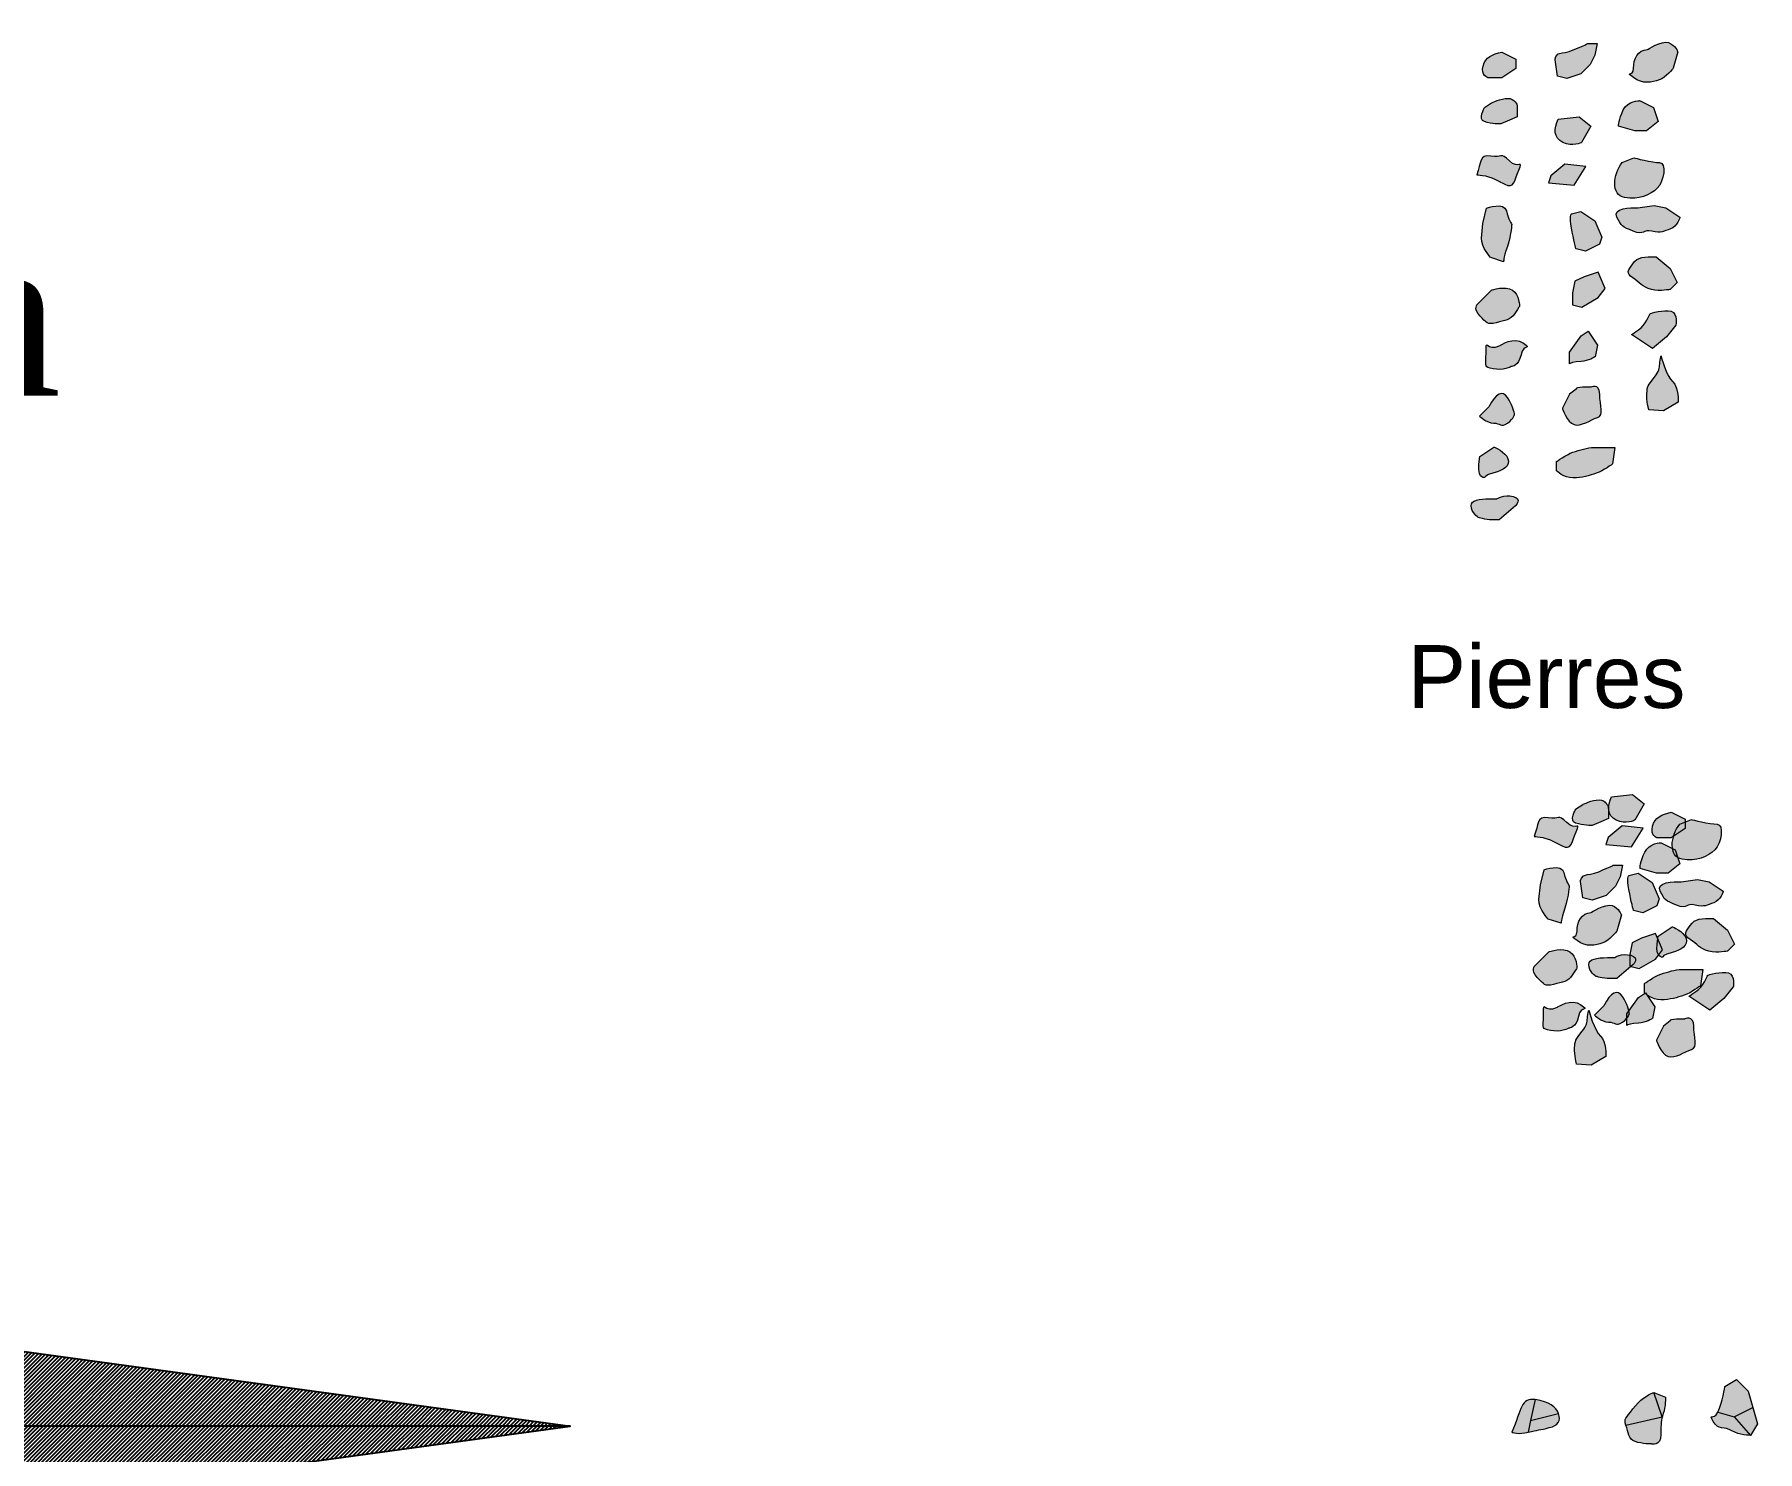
# Model space of a CAD drawing. Header units: metres. Extents: x -1178 to 134, y -250 to 398.
# Drawn here: x -855.4 to -776.5, y 77 to 141.9 of the extents above; entities that cross this region are included whole.
import ezdxf

# ---------------------------------------------------------------- set-up
doc = ezdxf.new("R2010")
doc.units = ezdxf.units.M
doc.header["$MEASUREMENT"] = 0
for name, color, linetype in [("Blocs - Courant d'air", 204, 'Continuous'), ('Blocs - Echelle', 250, 'Continuous'), ('Topo Dessin - Spéléothèmes', 26, 'Continuous')]:
    doc.layers.add(name, color=color, linetype=linetype)

# ---------------------------------------------------------------- blocks, each defined once
blk = doc.blocks.new('*U103')
at = {"layer": 'Topo Dessin - Spéléothèmes'}
h = blk.add_hatch(color=255, dxfattribs=at)
h.dxf.hatch_style = 2
edge = h.paths.add_edge_path()
edge.add_spline(control_points=[(0.312, 1.058), (-0.009, 0.95), (-0.33, 0.737), (-0.651, 0.309), (-0.971, -0.119), (-1.078, -0.119), (-0.971, -0.44), (-0.864, -0.761), (-0.864, -1.081), (-0.543, -1.189), (-0.223, -1.295), (0.205, -1.295), (0.205, -1.295), (0.205, -1.295), (0.633, -1.402), (0.633, -0.867), (0.633, -0.333), (0.633, -0.226), (0.74, 0.095), (0.847, 0.416), (0.847, 0.843), (0.847, 0.843), (0.847, 0.843), (0.312, 1.058), (0.312, 1.058)], knot_values=[0, 0, 0, 0, 1, 1, 1, 2, 2, 2, 3, 3, 3, 4, 4, 4, 5, 5, 5, 6, 6, 6, 7, 7, 7, 8, 8, 8, 8], degree=3, periodic=0)
at = {"layer": 'Topo Dessin - Spéléothèmes', "lineweight": 5}
blk.add_lwpolyline([(-0.971, -0.44), (0.693, -0.055), (0.312, 1.058)], dxfattribs=at)
at = {"layer": 'Topo Dessin - Spéléothèmes', "lineweight": 9}
blk.add_open_spline([(0.312, 1.058), (-0.009, 0.95), (-0.33, 0.737), (-0.651, 0.309), (-0.971, -0.119), (-1.078, -0.119), (-0.971, -0.44), (-0.864, -0.761), (-0.864, -1.081), (-0.543, -1.189), (-0.223, -1.295), (0.205, -1.295), (0.205, -1.295), (0.205, -1.295), (0.633, -1.402), (0.633, -0.867), (0.633, -0.333), (0.633, -0.226), (0.74, 0.095), (0.847, 0.416), (0.847, 0.843), (0.847, 0.843), (0.847, 0.843), (0.312, 1.058), (0.312, 1.058)], degree=3, knots=[0, 0, 0, 0, 1, 1, 1, 2, 2, 2, 3, 3, 3, 4, 4, 4, 5, 5, 5, 6, 6, 6, 7, 7, 7, 8, 8, 8, 8], dxfattribs=at)
blk = doc.blocks.new('*U121')
at = {"layer": 'Topo Dessin - Spéléothèmes'}
h = blk.add_hatch(color=255, dxfattribs=at)
h.dxf.hatch_style = 2
edge = h.paths.add_edge_path()
edge.add_spline(control_points=[(-0.428, 1.39), (-0.428, 1.39), (-0.535, 0.641), (-0.749, 0.214), (-0.963, -0.214), (-1.177, 0.214), (-0.963, -0.214), (-0.749, -0.642), (-0.428, -0.428), (-0.107, -0.642), (0.214, -0.856), (0.749, -0.856), (0.749, -0.856), (0.749, -0.856), (1.069, -0.321), (1.069, -0.321), (1.069, -0.321), (0.856, 0.427), (0.856, 0.427), (0.856, 0.427), (0.641, 1.176), (0.641, 1.176), (0.641, 1.176), (0.107, 1.711), (0.107, 1.711), (0.107, 1.711), (-0.428, 1.39), (-0.428, 1.39)], knot_values=[0, 0, 0, 0, 1, 1, 1, 2, 2, 2, 3, 3, 3, 4, 4, 4, 5, 5, 5, 6, 6, 6, 7, 7, 7, 8, 8, 8, 9, 9, 9, 9], degree=3, periodic=0)
at = {"layer": 'Topo Dessin - Spéléothèmes', "lineweight": 5}
for points in [[(-0.749, 0.214), (0, 0), (0.856, 0.427)], [(0, 0), (0.749, -0.856)]]:
    blk.add_lwpolyline(points, dxfattribs=at)
at = {"layer": 'Topo Dessin - Spéléothèmes', "lineweight": 9}
blk.add_open_spline([(-0.428, 1.39), (-0.428, 1.39), (-0.535, 0.641), (-0.749, 0.214), (-0.963, -0.214), (-1.177, 0.214), (-0.963, -0.214), (-0.749, -0.642), (-0.428, -0.428), (-0.107, -0.642), (0.214, -0.856), (0.749, -0.856), (0.749, -0.856), (0.749, -0.856), (1.069, -0.321), (1.069, -0.321), (1.069, -0.321), (0.856, 0.427), (0.856, 0.427), (0.856, 0.427), (0.641, 1.176), (0.641, 1.176), (0.641, 1.176), (0.107, 1.711), (0.107, 1.711), (0.107, 1.711), (-0.428, 1.39), (-0.428, 1.39)], degree=3, knots=[0, 0, 0, 0, 1, 1, 1, 2, 2, 2, 3, 3, 3, 4, 4, 4, 5, 5, 5, 6, 6, 6, 7, 7, 7, 8, 8, 8, 9, 9, 9, 9], dxfattribs=at)
blk = doc.blocks.new('Pierre 001')
at = {"layer": 'Topo Dessin - Spéléothèmes'}
h = blk.add_hatch(color=255, dxfattribs=at)
h.dxf.hatch_style = 2
edge = h.paths.add_edge_path()
edge.add_spline(control_points=[(0.034, 0.653), (-0.393, 0.546), (-0.714, 0.439), (-0.821, 0.011), (-0.928, -0.417), (-0.607, -0.523), (-0.607, -0.523), (-0.607, -0.523), (0.034, -0.523), (0.034, -0.523), (0.034, -0.523), (0.676, -0.095), (0.676, -0.095), (0.676, -0.095), (0.676, 0.332), (0.676, 0.332), (0.676, 0.332), (0.034, 0.653), (0.034, 0.653)], knot_values=[0, 0, 0, 0, 1, 1, 1, 2, 2, 2, 3, 3, 3, 4, 4, 4, 5, 5, 5, 6, 6, 6, 6], degree=3, periodic=0)
at = {"layer": 'Topo Dessin - Spéléothèmes', "lineweight": 9}
blk.add_open_spline([(0.034, 0.653), (-0.393, 0.546), (-0.714, 0.439), (-0.821, 0.011), (-0.928, -0.417), (-0.607, -0.523), (-0.607, -0.523), (-0.607, -0.523), (0.034, -0.523), (0.034, -0.523), (0.034, -0.523), (0.676, -0.095), (0.676, -0.095), (0.676, -0.095), (0.676, 0.332), (0.676, 0.332), (0.676, 0.332), (0.034, 0.653), (0.034, 0.653)], degree=3, knots=[0, 0, 0, 0, 1, 1, 1, 2, 2, 2, 3, 3, 3, 4, 4, 4, 5, 5, 5, 6, 6, 6, 6], dxfattribs=at)
blk = doc.blocks.new('Pierre 002')
at = {"layer": 'Topo Dessin - Spéléothèmes'}
h = blk.add_hatch(color=255, dxfattribs=at)
h.dxf.hatch_style = 2
edge = h.paths.add_edge_path()
edge.add_spline(control_points=[(0.542, 0.773), (0.542, 0.773), (-0.314, 0.346), (-0.634, 0.346), (-0.955, 0.346), (-0.955, 0.025), (-0.955, 0.025), (-0.955, 0.025), (-0.848, -0.724), (-0.848, -0.724), (-0.848, -0.724), (-0.421, -0.831), (-0.421, -0.831), (-0.421, -0.831), (0.221, -0.617), (0.221, -0.617), (0.221, -0.617), (0.649, -0.189), (0.649, -0.189), (0.649, -0.189), (0.863, 0.239), (0.863, 0.239), (0.863, 0.239), (0.97, 0.773), (0.97, 0.773), (0.97, 0.773), (0.542, 0.773), (0.542, 0.773)], knot_values=[0, 0, 0, 0, 1, 1, 1, 2, 2, 2, 3, 3, 3, 4, 4, 4, 5, 5, 5, 6, 6, 6, 7, 7, 7, 8, 8, 8, 9, 9, 9, 9], degree=3, periodic=0)
at = {"layer": 'Topo Dessin - Spéléothèmes', "lineweight": 9}
blk.add_open_spline([(0.542, 0.773), (0.542, 0.773), (-0.314, 0.346), (-0.634, 0.346), (-0.955, 0.346), (-0.955, 0.025), (-0.955, 0.025), (-0.955, 0.025), (-0.848, -0.724), (-0.848, -0.724), (-0.848, -0.724), (-0.421, -0.831), (-0.421, -0.831), (-0.421, -0.831), (0.221, -0.617), (0.221, -0.617), (0.221, -0.617), (0.649, -0.189), (0.649, -0.189), (0.649, -0.189), (0.863, 0.239), (0.863, 0.239), (0.863, 0.239), (0.97, 0.773), (0.97, 0.773), (0.97, 0.773), (0.542, 0.773), (0.542, 0.773)], degree=3, knots=[0, 0, 0, 0, 1, 1, 1, 2, 2, 2, 3, 3, 3, 4, 4, 4, 5, 5, 5, 6, 6, 6, 7, 7, 7, 8, 8, 8, 9, 9, 9, 9], dxfattribs=at)
blk = doc.blocks.new('Pierre 003')
at = {"layer": 'Topo Dessin - Spéléothèmes'}
h = blk.add_hatch(color=255, dxfattribs=at)
h.dxf.hatch_style = 2
edge = h.paths.add_edge_path()
edge.add_spline(control_points=[(-0.373, 0.545), (-0.801, 0.545), (-1.015, 0.117), (-1.015, -0.31), (-1.015, -0.738), (-1.443, -0.417), (-1.015, -0.738), (-0.587, -1.059), (-0.159, -0.953), (0.161, -0.845), (0.482, -0.738), (0.803, -0.31), (0.803, -0.31), (0.803, -0.31), (1.017, 0.438), (1.017, 0.438), (1.017, 0.438), (0.91, 0.759), (0.589, 0.866), (0.269, 0.973), (-0.373, 0.545), (-0.373, 0.545)], knot_values=[0, 0, 0, 0, 1, 1, 1, 2, 2, 2, 3, 3, 3, 4, 4, 4, 5, 5, 5, 6, 6, 6, 7, 7, 7, 7], degree=3, periodic=0)
at = {"layer": 'Topo Dessin - Spéléothèmes', "lineweight": 9}
blk.add_open_spline([(-0.373, 0.545), (-0.801, 0.545), (-1.015, 0.117), (-1.015, -0.31), (-1.015, -0.738), (-1.443, -0.417), (-1.015, -0.738), (-0.587, -1.059), (-0.159, -0.953), (0.161, -0.845), (0.482, -0.738), (0.803, -0.31), (0.803, -0.31), (0.803, -0.31), (1.017, 0.438), (1.017, 0.438), (1.017, 0.438), (0.91, 0.759), (0.589, 0.866), (0.269, 0.973), (-0.373, 0.545), (-0.373, 0.545)], degree=3, knots=[0, 0, 0, 0, 1, 1, 1, 2, 2, 2, 3, 3, 3, 4, 4, 4, 5, 5, 5, 6, 6, 6, 7, 7, 7, 7], dxfattribs=at)
blk = doc.blocks.new('Pierre 004')
at = {"layer": 'Topo Dessin - Spéléothèmes'}
h = blk.add_hatch(color=255, dxfattribs=at)
h.dxf.hatch_style = 2
edge = h.paths.add_edge_path()
edge.add_spline(control_points=[(-0.449, 0.399), (-0.449, 0.399), (-0.771, 0.185), (-0.771, 0.185), (-0.771, 0.185), (-1.091, -0.35), (-0.771, -0.457), (-0.449, -0.564), (-0.022, -0.564), (-0.022, -0.564), (-0.022, -0.564), (0.38, -0.392), (0.38, -0.392), (0.38, -0.392), (0.727, -0.243), (0.727, -0.243), (0.727, -0.243), (0.727, 0.291), (0.727, 0.291), (0.727, 0.291), (0.62, 0.612), (0.299, 0.612), (-0.022, 0.612), (-0.449, 0.399), (-0.449, 0.399)], knot_values=[0, 0, 0, 0, 1, 1, 1, 2, 2, 2, 3, 3, 3, 4, 4, 4, 5, 5, 5, 6, 6, 6, 7, 7, 7, 8, 8, 8, 8], degree=3, periodic=0)
at = {"layer": 'Topo Dessin - Spéléothèmes', "lineweight": 9}
blk.add_open_spline([(-0.449, 0.399), (-0.449, 0.399), (-0.771, 0.185), (-0.771, 0.185), (-0.771, 0.185), (-1.091, -0.35), (-0.771, -0.457), (-0.449, -0.564), (-0.022, -0.564), (-0.022, -0.564), (-0.022, -0.564), (0.38, -0.392), (0.38, -0.392), (0.38, -0.392), (0.727, -0.243), (0.727, -0.243), (0.727, -0.243), (0.727, 0.291), (0.727, 0.291), (0.727, 0.291), (0.62, 0.612), (0.299, 0.612), (-0.022, 0.612), (-0.449, 0.399), (-0.449, 0.399)], degree=3, knots=[0, 0, 0, 0, 1, 1, 1, 2, 2, 2, 3, 3, 3, 4, 4, 4, 5, 5, 5, 6, 6, 6, 7, 7, 7, 8, 8, 8, 8], dxfattribs=at)
blk = doc.blocks.new('Pierre 005')
at = {"layer": 'Topo Dessin - Spéléothèmes'}
h = blk.add_hatch(color=255, dxfattribs=at)
h.dxf.hatch_style = 2
edge = h.paths.add_edge_path()
edge.add_spline(control_points=[(-0.857, 0.651), (-1.071, 0.223), (-1.071, -0.205), (-0.643, -0.419), (-0.215, -0.633), (0.213, -0.419), (0.213, -0.419), (0.213, -0.419), (0.641, 0.33), (0.641, 0.33), (0.641, 0.33), (0.106, 0.757), (0.106, 0.757), (0.106, 0.757), (-0.857, 0.651), (-0.857, 0.651)], knot_values=[0, 0, 0, 0, 1, 1, 1, 2, 2, 2, 3, 3, 3, 4, 4, 4, 5, 5, 5, 5], degree=3, periodic=0)
at = {"layer": 'Topo Dessin - Spéléothèmes', "lineweight": 9}
blk.add_open_spline([(-0.857, 0.651), (-1.071, 0.223), (-1.071, -0.205), (-0.643, -0.419), (-0.215, -0.633), (0.213, -0.419), (0.213, -0.419), (0.213, -0.419), (0.641, 0.33), (0.641, 0.33), (0.641, 0.33), (0.106, 0.757), (0.106, 0.757), (0.106, 0.757), (-0.857, 0.651), (-0.857, 0.651)], degree=3, knots=[0, 0, 0, 0, 1, 1, 1, 2, 2, 2, 3, 3, 3, 4, 4, 4, 5, 5, 5, 5], dxfattribs=at)
blk = doc.blocks.new('Pierre 006')
at = {"layer": 'Topo Dessin - Spéléothèmes'}
h = blk.add_hatch(color=255, dxfattribs=at)
h.dxf.hatch_style = 2
edge = h.paths.add_edge_path()
edge.add_spline(control_points=[(0.082, 0.683), (0.082, 0.683), (-0.453, 0.683), (-0.667, 0.256), (-0.881, -0.172), (-0.881, -0.493), (-0.881, -0.493), (-0.881, -0.493), (-0.132, -0.707), (-0.132, -0.707), (-0.132, -0.707), (0.403, -0.707), (0.403, -0.707), (0.403, -0.707), (0.938, -0.279), (0.938, -0.279), (0.938, -0.279), (0.724, 0.363), (0.724, 0.363), (0.724, 0.363), (0.082, 0.683), (0.082, 0.683)], knot_values=[0, 0, 0, 0, 1, 1, 1, 2, 2, 2, 3, 3, 3, 4, 4, 4, 5, 5, 5, 6, 6, 6, 7, 7, 7, 7], degree=3, periodic=0)
at = {"layer": 'Topo Dessin - Spéléothèmes', "lineweight": 9}
blk.add_open_spline([(0.082, 0.683), (0.082, 0.683), (-0.453, 0.683), (-0.667, 0.256), (-0.881, -0.172), (-0.881, -0.493), (-0.881, -0.493), (-0.881, -0.493), (-0.132, -0.707), (-0.132, -0.707), (-0.132, -0.707), (0.403, -0.707), (0.403, -0.707), (0.403, -0.707), (0.938, -0.279), (0.938, -0.279), (0.938, -0.279), (0.724, 0.363), (0.724, 0.363), (0.724, 0.363), (0.082, 0.683), (0.082, 0.683)], degree=3, knots=[0, 0, 0, 0, 1, 1, 1, 2, 2, 2, 3, 3, 3, 4, 4, 4, 5, 5, 5, 6, 6, 6, 7, 7, 7, 7], dxfattribs=at)
blk = doc.blocks.new('Pierre 007')
at = {"layer": 'Topo Dessin - Spéléothèmes'}
h = blk.add_hatch(color=255, dxfattribs=at)
h.dxf.hatch_style = 2
edge = h.paths.add_edge_path()
edge.add_spline(control_points=[(-0.91, -0.301), (-0.696, 0.234), (-0.803, 0.662), (-0.268, 0.555), (0.266, 0.447), (0.159, 0.768), (0.587, 0.34), (1.015, -0.087), (1.229, 0.447), (1.015, -0.087), (0.801, -0.622), (0.801, -0.942), (0.373, -0.729), (-0.054, -0.515), (0.374, -0.729), (-0.054, -0.515), (-0.482, -0.301), (-0.91, -0.301), (-0.91, -0.301)], knot_values=[0, 0, 0, 0, 1, 1, 1, 2, 2, 2, 3, 3, 3, 4, 4, 4, 5, 5, 5, 6, 6, 6, 6], degree=3, periodic=0)
at = {"layer": 'Topo Dessin - Spéléothèmes', "lineweight": 9}
blk.add_open_spline([(-0.91, -0.301), (-0.696, 0.234), (-0.803, 0.662), (-0.268, 0.555), (0.266, 0.447), (0.159, 0.768), (0.587, 0.34), (1.015, -0.087), (1.229, 0.447), (1.015, -0.087), (0.801, -0.622), (0.801, -0.942), (0.373, -0.729), (-0.054, -0.515), (0.374, -0.729), (-0.054, -0.515), (-0.482, -0.301), (-0.91, -0.301), (-0.91, -0.301)], degree=3, knots=[0, 0, 0, 0, 1, 1, 1, 2, 2, 2, 3, 3, 3, 4, 4, 4, 5, 5, 5, 6, 6, 6, 6], dxfattribs=at)
blk = doc.blocks.new('Pierre 008')
at = {"layer": 'Topo Dessin - Spéléothèmes'}
h = blk.add_hatch(color=255, dxfattribs=at)
h.dxf.hatch_style = 2
h.paths.add_polyline_path([(-0.134, 0.486), (-0.776, -0.049), (-0.883, -0.37), (0.293, -0.477), (0.828, 0.379)])
at = {"layer": 'Topo Dessin - Spéléothèmes', "lineweight": 9}
blk.add_lwpolyline([(-0.134, 0.486), (-0.776, -0.049), (-0.883, -0.37), (-0.883, -0.37), (0.293, -0.477), (0.828, 0.379), (-0.134, 0.486)], dxfattribs=at)
blk = doc.blocks.new('Pierre 009')
at = {"layer": 'Topo Dessin - Spéléothèmes'}
h = blk.add_hatch(color=255, dxfattribs=at)
h.dxf.hatch_style = 2
edge = h.paths.add_edge_path()
edge.add_spline(control_points=[(-0.702, 0.705), (-1.13, 0.17), (-1.237, -0.793), (-0.595, -0.899), (0.047, -1.007), (0.581, -0.793), (0.902, -0.472), (1.223, -0.151), (1.33, 0.705), (1.009, 0.705), (0.688, 0.705), (-0.167, 0.918), (-0.167, 0.918), (-0.167, 0.918), (-0.702, 0.705), (-0.702, 0.705)], knot_values=[0, 0, 0, 0, 1, 1, 1, 2, 2, 2, 3, 3, 3, 4, 4, 4, 5, 5, 5, 5], degree=3, periodic=0)
at = {"layer": 'Topo Dessin - Spéléothèmes', "lineweight": 9}
blk.add_open_spline([(-0.702, 0.705), (-1.13, 0.17), (-1.237, -0.793), (-0.595, -0.899), (0.047, -1.007), (0.581, -0.793), (0.902, -0.472), (1.223, -0.151), (1.33, 0.705), (1.009, 0.705), (0.688, 0.705), (-0.167, 0.918), (-0.167, 0.918), (-0.167, 0.918), (-0.702, 0.705), (-0.702, 0.705)], degree=3, knots=[0, 0, 0, 0, 1, 1, 1, 2, 2, 2, 3, 3, 3, 4, 4, 4, 5, 5, 5, 5], dxfattribs=at)
blk = doc.blocks.new('Pierre 010')
at = {"layer": 'Topo Dessin - Spéléothèmes'}
h = blk.add_hatch(color=255, dxfattribs=at)
h.dxf.hatch_style = 2
edge = h.paths.add_edge_path()
edge.add_spline(control_points=[(-0.777, -0.303), (-0.786, -0.744), (-0.353, -1.194), (-0.353, -1.194), (-0.353, -1.194), (0.24, -1.387), (0.24, -1.387), (0.24, -1.387), (0.216, -1.283), (0.41, -0.69), (0.603, -0.097), (0.611, 0.344), (0.611, 0.344), (0.611, 0.344), (0.46, 0.528), (0.364, 0.945), (0.268, 1.363), (-0.542, 1.067), (-0.542, 1.067), (-0.542, 1.067), (-0.711, 0.37), (-0.711, 0.37), (-0.711, 0.37), (-0.777, -0.303), (-0.777, -0.303)], knot_values=[0, 0, 0, 0, 1, 1, 1, 2, 2, 2, 3, 3, 3, 4, 4, 4, 5, 5, 5, 6, 6, 6, 7, 7, 7, 8, 8, 8, 8], degree=3, periodic=0)
at = {"layer": 'Topo Dessin - Spéléothèmes', "lineweight": 9}
blk.add_open_spline([(-0.777, -0.303), (-0.786, -0.744), (-0.353, -1.194), (-0.353, -1.194), (-0.353, -1.194), (0.24, -1.387), (0.24, -1.387), (0.24, -1.387), (0.216, -1.283), (0.41, -0.69), (0.603, -0.097), (0.611, 0.344), (0.611, 0.344), (0.611, 0.344), (0.46, 0.528), (0.364, 0.945), (0.268, 1.363), (-0.542, 1.067), (-0.542, 1.067), (-0.542, 1.067), (-0.711, 0.37), (-0.711, 0.37), (-0.711, 0.37), (-0.777, -0.303), (-0.777, -0.303)], degree=3, knots=[0, 0, 0, 0, 1, 1, 1, 2, 2, 2, 3, 3, 3, 4, 4, 4, 5, 5, 5, 6, 6, 6, 7, 7, 7, 8, 8, 8, 8], dxfattribs=at)
blk = doc.blocks.new('Pierre 011')
at = {"layer": 'Topo Dessin - Spéléothèmes'}
h = blk.add_hatch(color=255, dxfattribs=at)
h.dxf.hatch_style = 2
edge = h.paths.add_edge_path()
edge.add_spline(control_points=[(-0.633, 0.8), (-0.633, 0.8), (-0.74, 0.693), (-0.633, 0.158), (-0.526, -0.377), (-0.419, -0.804), (-0.419, -0.804), (-0.419, -0.804), (0.008, -0.912), (0.008, -0.912), (0.008, -0.912), (0.65, -0.591), (0.65, -0.591), (0.65, -0.591), (0.757, -0.269), (0.757, -0.269), (0.757, -0.269), (0.436, 0.479), (0.436, 0.479), (0.436, 0.479), (-0.205, 0.907), (-0.205, 0.907), (-0.205, 0.907), (-0.633, 0.8), (-0.633, 0.8)], knot_values=[0, 0, 0, 0, 1, 1, 1, 2, 2, 2, 3, 3, 3, 4, 4, 4, 5, 5, 5, 6, 6, 6, 7, 7, 7, 8, 8, 8, 8], degree=3, periodic=0)
at = {"layer": 'Topo Dessin - Spéléothèmes', "lineweight": 9}
blk.add_open_spline([(-0.633, 0.8), (-0.633, 0.8), (-0.74, 0.693), (-0.633, 0.158), (-0.526, -0.377), (-0.419, -0.804), (-0.419, -0.804), (-0.419, -0.804), (0.008, -0.912), (0.008, -0.912), (0.008, -0.912), (0.65, -0.591), (0.65, -0.591), (0.65, -0.591), (0.757, -0.269), (0.757, -0.269), (0.757, -0.269), (0.436, 0.479), (0.436, 0.479), (0.436, 0.479), (-0.205, 0.907), (-0.205, 0.907), (-0.205, 0.907), (-0.633, 0.8), (-0.633, 0.8)], degree=3, knots=[0, 0, 0, 0, 1, 1, 1, 2, 2, 2, 3, 3, 3, 4, 4, 4, 5, 5, 5, 6, 6, 6, 7, 7, 7, 8, 8, 8, 8], dxfattribs=at)
blk = doc.blocks.new('Pierre 012')
at = {"layer": 'Topo Dessin - Spéléothèmes'}
h = blk.add_hatch(color=255, dxfattribs=at)
h.dxf.hatch_style = 2
edge = h.paths.add_edge_path()
edge.add_spline(control_points=[(-0.425, 0.428), (-0.746, 0.428), (-1.601, 0.428), (-1.387, 0), (-1.173, -0.428), (-1.174, -0.428), (-0.639, -0.642), (-0.104, -0.856), (-0.211, -0.535), (0.217, -0.642), (0.645, -0.748), (0.751, -0.642), (1.072, -0.535), (1.394, -0.428), (1.5, 0), (1.5, 0), (1.5, 0), (0.859, 0.428), (0.859, 0.428), (0.859, 0.428), (0.324, 0.534), (0.324, 0.534), (0.324, 0.534), (-0.425, 0.428), (-0.425, 0.428)], knot_values=[0, 0, 0, 0, 1, 1, 1, 2, 2, 2, 3, 3, 3, 4, 4, 4, 5, 5, 5, 6, 6, 6, 7, 7, 7, 8, 8, 8, 8], degree=3, periodic=0)
at = {"layer": 'Topo Dessin - Spéléothèmes', "lineweight": 9}
blk.add_open_spline([(-0.425, 0.428), (-0.746, 0.428), (-1.601, 0.428), (-1.387, 0), (-1.173, -0.428), (-1.174, -0.428), (-0.639, -0.642), (-0.104, -0.856), (-0.211, -0.535), (0.217, -0.642), (0.645, -0.748), (0.751, -0.642), (1.072, -0.535), (1.394, -0.428), (1.5, 0), (1.5, 0), (1.5, 0), (0.859, 0.428), (0.859, 0.428), (0.859, 0.428), (0.324, 0.534), (0.324, 0.534), (0.324, 0.534), (-0.425, 0.428), (-0.425, 0.428)], degree=3, knots=[0, 0, 0, 0, 1, 1, 1, 2, 2, 2, 3, 3, 3, 4, 4, 4, 5, 5, 5, 6, 6, 6, 7, 7, 7, 8, 8, 8, 8], dxfattribs=at)
blk = doc.blocks.new('Pierre 013')
at = {"layer": 'Topo Dessin - Spéléothèmes'}
h = blk.add_hatch(color=255, dxfattribs=at)
h.dxf.hatch_style = 2
edge = h.paths.add_edge_path()
edge.add_spline(control_points=[(-0.383, 0.707), (-0.383, 0.707), (-1.024, 0.065), (-1.024, 0.065), (-1.024, 0.065), (-1.238, -0.148), (-0.917, -0.469), (-0.596, -0.791), (-0.597, -0.898), (-0.169, -0.791), (0.259, -0.684), (0.473, -0.684), (0.687, -0.363), (0.901, -0.042), (0.901, -0.042), (0.901, -0.042), (0.901, -0.042), (0.901, 0.492), (0.58, 0.707), (0.259, 0.92), (-0.383, 0.707), (-0.383, 0.707)], knot_values=[0, 0, 0, 0, 1, 1, 1, 2, 2, 2, 3, 3, 3, 4, 4, 4, 5, 5, 5, 6, 6, 6, 7, 7, 7, 7], degree=3, periodic=0)
at = {"layer": 'Topo Dessin - Spéléothèmes', "lineweight": 9}
blk.add_open_spline([(-0.383, 0.707), (-0.383, 0.707), (-1.024, 0.065), (-1.024, 0.065), (-1.024, 0.065), (-1.238, -0.148), (-0.917, -0.469), (-0.596, -0.791), (-0.597, -0.898), (-0.169, -0.791), (0.259, -0.684), (0.473, -0.684), (0.687, -0.363), (0.901, -0.042), (0.901, -0.042), (0.901, -0.042), (0.901, -0.042), (0.901, 0.492), (0.58, 0.707), (0.259, 0.92), (-0.383, 0.707), (-0.383, 0.707)], degree=3, knots=[0, 0, 0, 0, 1, 1, 1, 2, 2, 2, 3, 3, 3, 4, 4, 4, 5, 5, 5, 6, 6, 6, 7, 7, 7, 7], dxfattribs=at)
blk = doc.blocks.new('Pierre 014')
at = {"layer": 'Topo Dessin - Spéléothèmes'}
h = blk.add_hatch(color=255, dxfattribs=at)
h.dxf.hatch_style = 2
h.paths.add_polyline_path([(-0.203, 0.595), (-0.631, 0.382), (-0.738, -0.153), (-0.738, -0.688), (-0.31, -0.795), (0.439, -0.367), (0.76, 0.06), (0.439, 0.809)])
at = {"layer": 'Topo Dessin - Spéléothèmes', "lineweight": 9}
blk.add_lwpolyline([(-0.203, 0.595), (-0.631, 0.382), (-0.738, -0.153), (-0.738, -0.688), (-0.31, -0.795), (0.439, -0.367), (0.76, 0.06), (0.439, 0.809), (-0.203, 0.595)], dxfattribs=at)
blk = doc.blocks.new('Pierre 015')
at = {"layer": 'Topo Dessin - Spéléothèmes'}
h = blk.add_hatch(color=255, dxfattribs=at)
h.dxf.hatch_style = 2
edge = h.paths.add_edge_path()
edge.add_spline(control_points=[(0.146, 0.856), (-0.389, 0.856), (-0.709, 0.856), (-0.923, 0.535), (-1.137, 0.214), (-1.244, 0.107), (-0.923, -0.107), (-0.602, -0.321), (-0.496, -0.534), (-0.068, -0.641), (0.36, -0.749), (0.788, -0.641), (0.788, -0.641), (0.788, -0.641), (1.108, -0.321), (1.108, -0.321), (1.108, -0.321), (0.788, 0.321), (0.788, 0.321), (0.788, 0.321), (0.146, 0.856), (0.146, 0.856)], knot_values=[0, 0, 0, 0, 1, 1, 1, 2, 2, 2, 3, 3, 3, 4, 4, 4, 5, 5, 5, 6, 6, 6, 7, 7, 7, 7], degree=3, periodic=0)
at = {"layer": 'Topo Dessin - Spéléothèmes', "lineweight": 9}
blk.add_open_spline([(0.146, 0.856), (-0.389, 0.856), (-0.709, 0.856), (-0.923, 0.535), (-1.137, 0.214), (-1.244, 0.107), (-0.923, -0.107), (-0.602, -0.321), (-0.496, -0.534), (-0.068, -0.641), (0.36, -0.749), (0.788, -0.641), (0.788, -0.641), (0.788, -0.641), (1.108, -0.321), (1.108, -0.321), (1.108, -0.321), (0.788, 0.321), (0.788, 0.321), (0.788, 0.321), (0.146, 0.856), (0.146, 0.856)], degree=3, knots=[0, 0, 0, 0, 1, 1, 1, 2, 2, 2, 3, 3, 3, 4, 4, 4, 5, 5, 5, 6, 6, 6, 7, 7, 7, 7], dxfattribs=at)
blk = doc.blocks.new('Pierre 016')
at = {"layer": 'Topo Dessin - Spéléothèmes'}
h = blk.add_hatch(color=255, dxfattribs=at)
h.dxf.hatch_style = 2
edge = h.paths.add_edge_path()
edge.add_spline(control_points=[(0.192, 0.604), (-0.45, 0.283), (-0.45, 1.031), (-0.45, 0.283), (-0.45, -0.466), (-0.557, -0.359), (-0.129, -0.466), (0.298, -0.573), (0.726, -0.359), (0.726, -0.359), (0.726, -0.359), (1.047, -0.359), (1.154, 0.176), (1.261, 0.71), (1.688, 0.39), (1.261, 0.71), (0.833, 1.031), (0.192, 0.604), (0.192, 0.604)], knot_values=[0, 0, 0, 0, 1, 1, 1, 2, 2, 2, 3, 3, 3, 4, 4, 4, 5, 5, 5, 6, 6, 6, 6], degree=3, periodic=0)
at = {"layer": 'Topo Dessin - Spéléothèmes', "lineweight": 9}
blk.add_open_spline([(0.192, 0.604), (-0.45, 0.283), (-0.45, 1.031), (-0.45, 0.283), (-0.45, -0.466), (-0.557, -0.359), (-0.129, -0.466), (0.298, -0.573), (0.726, -0.359), (0.726, -0.359), (0.726, -0.359), (1.047, -0.359), (1.154, 0.176), (1.261, 0.71), (1.688, 0.39), (1.261, 0.71), (0.833, 1.031), (0.192, 0.604), (0.192, 0.604)], degree=3, knots=[0, 0, 0, 0, 1, 1, 1, 2, 2, 2, 3, 3, 3, 4, 4, 4, 5, 5, 5, 6, 6, 6, 6], dxfattribs=at)
blk = doc.blocks.new('Pierre 018')
at = {"layer": 'Topo Dessin - Spéléothèmes'}
h = blk.add_hatch(color=255, dxfattribs=at)
h.dxf.hatch_style = 2
edge = h.paths.add_edge_path()
edge.add_spline(control_points=[(-0.413, 0.752), (-0.413, 0.752), (-0.627, 0.218), (-0.948, 0.004), (-1.269, -0.21), (-1.269, -0.21), (-1.269, -0.21), (-1.269, -0.21), (-0.306, -0.852), (-0.306, -0.852), (-0.306, -0.852), (0.336, -0.317), (0.336, -0.317), (0.336, -0.317), (0.763, 0.218), (0.763, 0.218), (0.763, 0.218), (0.87, 0.752), (0.55, 0.859), (0.229, 0.966), (-0.413, 0.752), (-0.413, 0.752)], knot_values=[0, 0, 0, 0, 1, 1, 1, 2, 2, 2, 3, 3, 3, 4, 4, 4, 5, 5, 5, 6, 6, 6, 7, 7, 7, 7], degree=3, periodic=0)
at = {"layer": 'Topo Dessin - Spéléothèmes', "lineweight": 9}
blk.add_open_spline([(-0.413, 0.752), (-0.413, 0.752), (-0.627, 0.218), (-0.948, 0.004), (-1.269, -0.21), (-1.269, -0.21), (-1.269, -0.21), (-1.269, -0.21), (-0.306, -0.852), (-0.306, -0.852), (-0.306, -0.852), (0.336, -0.317), (0.336, -0.317), (0.336, -0.317), (0.763, 0.218), (0.763, 0.218), (0.763, 0.218), (0.87, 0.752), (0.55, 0.859), (0.229, 0.966), (-0.413, 0.752), (-0.413, 0.752)], degree=3, knots=[0, 0, 0, 0, 1, 1, 1, 2, 2, 2, 3, 3, 3, 4, 4, 4, 5, 5, 5, 6, 6, 6, 7, 7, 7, 7], dxfattribs=at)
blk = doc.blocks.new('Pierre 019')
at = {"layer": 'Topo Dessin - Spéléothèmes'}
h = blk.add_hatch(color=255, dxfattribs=at)
h.dxf.hatch_style = 2
edge = h.paths.add_edge_path()
edge.add_spline(control_points=[(-0.503, 0.151), (-0.182, 0.793), (0.139, 0.9), (0.352, 0.579), (0.566, 0.259), (0.673, -0.169), (0.673, -0.169), (0.673, -0.169), (0.673, -0.383), (0.352, -0.597), (0.031, -0.811), (0.032, -0.597), (-0.289, -0.597), (-0.61, -0.597), (-0.931, -0.277), (-0.931, -0.277), (-0.931, -0.277), (-0.503, 0.151), (-0.503, 0.151)], knot_values=[0, 0, 0, 0, 1, 1, 1, 2, 2, 2, 3, 3, 3, 4, 4, 4, 5, 5, 5, 6, 6, 6, 6], degree=3, periodic=0)
at = {"layer": 'Topo Dessin - Spéléothèmes', "lineweight": 9}
blk.add_open_spline([(-0.503, 0.151), (-0.182, 0.793), (0.139, 0.9), (0.352, 0.579), (0.566, 0.259), (0.673, -0.169), (0.673, -0.169), (0.673, -0.169), (0.673, -0.383), (0.352, -0.597), (0.031, -0.811), (0.032, -0.597), (-0.289, -0.597), (-0.61, -0.597), (-0.931, -0.277), (-0.931, -0.277), (-0.931, -0.277), (-0.503, 0.151), (-0.503, 0.151)], degree=3, knots=[0, 0, 0, 0, 1, 1, 1, 2, 2, 2, 3, 3, 3, 4, 4, 4, 5, 5, 5, 6, 6, 6, 6], dxfattribs=at)
blk = doc.blocks.new('Pierre 020')
at = {"layer": 'Topo Dessin - Spéléothèmes'}
h = blk.add_hatch(color=255, dxfattribs=at)
h.dxf.hatch_style = 2
edge = h.paths.add_edge_path()
edge.add_spline(control_points=[(-0.314, 0.78), (-0.421, 0.886), (0.336, 0.866), (0.336, 0.866), (0.336, 0.866), (0.764, 1.079), (0.764, 0.545), (0.764, 0.01), (0.977, -0.417), (0.657, -0.525), (0.336, -0.632), (-0.092, -0.953), (-0.413, -0.846), (-0.734, -0.738), (-0.948, -0.097), (-0.948, -0.097), (-0.948, -0.097), (-0.627, 0.545), (-0.627, 0.545), (-0.627, 0.545), (-0.314, 0.78), (-0.314, 0.78)], knot_values=[0, 0, 0, 0, 1, 1, 1, 2, 2, 2, 3, 3, 3, 4, 4, 4, 5, 5, 5, 6, 6, 6, 7, 7, 7, 7], degree=3, periodic=0)
at = {"layer": 'Topo Dessin - Spéléothèmes', "lineweight": 9}
blk.add_open_spline([(-0.314, 0.78), (-0.421, 0.886), (0.336, 0.866), (0.336, 0.866), (0.336, 0.866), (0.764, 1.079), (0.764, 0.545), (0.764, 0.01), (0.977, -0.417), (0.657, -0.525), (0.336, -0.632), (-0.092, -0.953), (-0.413, -0.846), (-0.734, -0.738), (-0.948, -0.097), (-0.948, -0.097), (-0.948, -0.097), (-0.627, 0.545), (-0.627, 0.545), (-0.627, 0.545), (-0.314, 0.78), (-0.314, 0.78)], degree=3, knots=[0, 0, 0, 0, 1, 1, 1, 2, 2, 2, 3, 3, 3, 4, 4, 4, 5, 5, 5, 6, 6, 6, 7, 7, 7, 7], dxfattribs=at)
blk = doc.blocks.new('Pierre 021')
at = {"layer": 'Topo Dessin - Spéléothèmes'}
h = blk.add_hatch(color=255, dxfattribs=at)
h.dxf.hatch_style = 2
edge = h.paths.add_edge_path()
edge.add_spline(control_points=[(-0.169, 1.68), (-0.217, 1.538), (-0.223, 1.425), (-0.231, 1.315), (-0.244, 1.141), (-0.264, 0.974), (-0.467, 0.716), (-0.798, 0.296), (-0.798, 0.296), (-0.819, -0.041), (-0.84, -0.379), (-0.731, -0.793), (-0.731, -0.793), (-0.731, -0.793), (-0.055, -0.835), (-0.055, -0.835), (-0.055, -0.835), (0.613, -0.436), (0.613, -0.436), (0.613, -0.436), (0.656, 0.239), (0.367, 0.494), (0.078, 0.749), (-0.169, 1.68), (-0.169, 1.68)], knot_values=[0, 0, 0, 0, 1, 1, 1, 2, 2, 2, 3, 3, 3, 4, 4, 4, 5, 5, 5, 6, 6, 6, 7, 7, 7, 8, 8, 8, 8], degree=3, periodic=0)
at = {"layer": 'Topo Dessin - Spéléothèmes', "lineweight": 9}
blk.add_open_spline([(-0.169, 1.68), (-0.217, 1.538), (-0.223, 1.425), (-0.231, 1.315), (-0.244, 1.141), (-0.264, 0.974), (-0.467, 0.716), (-0.798, 0.296), (-0.798, 0.296), (-0.819, -0.041), (-0.84, -0.379), (-0.731, -0.793), (-0.731, -0.793), (-0.731, -0.793), (-0.055, -0.835), (-0.055, -0.835), (-0.055, -0.835), (0.613, -0.436), (0.613, -0.436), (0.613, -0.436), (0.656, 0.239), (0.367, 0.494), (0.078, 0.749), (-0.169, 1.68), (-0.169, 1.68)], degree=3, knots=[0, 0, 0, 0, 1, 1, 1, 2, 2, 2, 3, 3, 3, 4, 4, 4, 5, 5, 5, 6, 6, 6, 7, 7, 7, 8, 8, 8, 8], dxfattribs=at)
blk = doc.blocks.new('Pierre 022')
at = {"layer": 'Topo Dessin - Spéléothèmes'}
h = blk.add_hatch(color=255, dxfattribs=at)
h.dxf.hatch_style = 2
edge = h.paths.add_edge_path()
edge.add_spline(control_points=[(-0.664, 0.182), (-0.878, -0.887), (-0.45, -0.781), (-0.45, -0.781), (-0.45, -0.781), (-0.45, -0.674), (-0.022, -0.567), (0.406, -0.46), (0.726, -0.246), (0.619, 0.075), (0.513, 0.395), (-0.022, 0.61), (-0.022, 0.61), (-0.022, 0.61), (-0.664, 0.182), (-0.664, 0.182)], knot_values=[0, 0, 0, 0, 1, 1, 1, 2, 2, 2, 3, 3, 3, 4, 4, 4, 5, 5, 5, 5], degree=3, periodic=0)
at = {"layer": 'Topo Dessin - Spéléothèmes', "lineweight": 9}
blk.add_open_spline([(-0.664, 0.182), (-0.878, -0.887), (-0.45, -0.781), (-0.45, -0.781), (-0.45, -0.781), (-0.45, -0.674), (-0.022, -0.567), (0.406, -0.46), (0.726, -0.246), (0.619, 0.075), (0.513, 0.395), (-0.022, 0.61), (-0.022, 0.61), (-0.022, 0.61), (-0.664, 0.182), (-0.664, 0.182)], degree=3, knots=[0, 0, 0, 0, 1, 1, 1, 2, 2, 2, 3, 3, 3, 4, 4, 4, 5, 5, 5, 5], dxfattribs=at)
blk = doc.blocks.new('Pierre 024')
at = {"layer": 'Topo Dessin - Spéléothèmes'}
h = blk.add_hatch(color=255, dxfattribs=at)
h.dxf.hatch_style = 2
edge = h.paths.add_edge_path()
edge.add_spline(control_points=[(0.09, 0.42), (-0.021, 0.42), (-0.129, 0.42), (-0.231, 0.419), (-0.721, 0.41), (-1.086, 0.365), (-1.086, 0.1), (-1.086, -0.221), (-0.766, -0.436), (-0.766, -0.436), (-0.766, -0.436), (-0.445, -0.543), (-0.124, -0.543), (0.197, -0.543), (0.197, -0.543), (0.197, -0.543), (0.197, -0.543), (0.945, 0.1), (0.945, 0.1), (0.945, 0.1), (1.266, 0.42), (0.838, 0.527), (0.411, 0.634), (0.09, 0.42), (0.09, 0.42)], knot_values=[0, 0, 0, 0, 1, 1, 1, 2, 2, 2, 3, 3, 3, 4, 4, 4, 5, 5, 5, 6, 6, 6, 7, 7, 7, 8, 8, 8, 8], degree=3, periodic=0)
at = {"layer": 'Topo Dessin - Spéléothèmes', "lineweight": 9}
blk.add_open_spline([(0.09, 0.42), (-0.021, 0.42), (-0.129, 0.42), (-0.231, 0.419), (-0.721, 0.41), (-1.086, 0.365), (-1.086, 0.1), (-1.086, -0.221), (-0.766, -0.436), (-0.766, -0.436), (-0.766, -0.436), (-0.445, -0.543), (-0.124, -0.543), (0.197, -0.543), (0.197, -0.543), (0.197, -0.543), (0.197, -0.543), (0.945, 0.1), (0.945, 0.1), (0.945, 0.1), (1.266, 0.42), (0.838, 0.527), (0.411, 0.634), (0.09, 0.42), (0.09, 0.42)], degree=3, knots=[0, 0, 0, 0, 1, 1, 1, 2, 2, 2, 3, 3, 3, 4, 4, 4, 5, 5, 5, 6, 6, 6, 7, 7, 7, 8, 8, 8, 8], dxfattribs=at)
blk = doc.blocks.new('block 519')
at = {"layer": 'Topo Dessin - Spéléothèmes'}
h = blk.add_hatch(color=255, dxfattribs=at)
h.dxf.hatch_style = 2
edge = h.paths.add_edge_path()
edge.add_spline(control_points=[(-0.855, -0.535), (-0.428, 0.535), (-0.428, 1.069), (0.214, 0.963), (0.855, 0.855), (1.177, 0.641), (1.283, 0.32), (1.39, 0), (1.283, -0.214), (0.855, -0.321), (0.428, -0.428), (0.321, -0.428), (-0.107, -0.535), (-0.535, -0.642), (-0.855, -0.535), (-0.855, -0.535)], knot_values=[0, 0, 0, 0, 1, 1, 1, 2, 2, 2, 3, 3, 3, 4, 4, 4, 5, 5, 5, 5], degree=3, periodic=0)
at = {"layer": 'Topo Dessin - Spéléothèmes', "lineweight": 5}
for points in [[(0.214, 0.963), (0, 0), (1.283, 0.32)], [(0, 0), (-0.107, -0.535)]]:
    blk.add_lwpolyline(points, dxfattribs=at)
at = {"layer": 'Topo Dessin - Spéléothèmes', "lineweight": 9}
blk.add_open_spline([(-0.855, -0.535), (-0.428, 0.535), (-0.428, 1.069), (0.214, 0.963), (0.855, 0.855), (1.177, 0.641), (1.283, 0.32), (1.39, 0), (1.283, -0.214), (0.855, -0.321), (0.428, -0.428), (0.321, -0.428), (-0.107, -0.535), (-0.535, -0.642), (-0.855, -0.535), (-0.855, -0.535)], degree=3, knots=[0, 0, 0, 0, 1, 1, 1, 2, 2, 2, 3, 3, 3, 4, 4, 4, 5, 5, 5, 5], dxfattribs=at)
blk = doc.blocks.new('Pierre 017')
at = {"layer": 'Topo Dessin - Spéléothèmes'}
h = blk.add_hatch(color=255, dxfattribs=at)
h.dxf.hatch_style = 2
edge = h.paths.add_edge_path()
edge.add_spline(control_points=[(-0.176, 0.611), (-0.176, 0.611), (-0.711, -0.138), (-0.711, -0.138), (-0.711, -0.138), (-0.711, -0.673), (-0.711, -0.673), (-0.711, -0.673), (-0.497, -0.566), (-0.176, -0.566), (0.145, -0.566), (0.466, -0.352), (0.466, -0.352), (0.466, -0.352), (0.572, 0.183), (0.572, 0.183), (0.572, 0.183), (0.145, 0.824), (0.145, 0.824), (0.145, 0.824), (-0.176, 0.611), (-0.176, 0.611)], knot_values=[0, 0, 0, 0, 1, 1, 1, 2, 2, 2, 3, 3, 3, 4, 4, 4, 5, 5, 5, 6, 6, 6, 7, 7, 7, 7], degree=3, periodic=0)
at = {"layer": 'Topo Dessin - Spéléothèmes', "lineweight": 9}
blk.add_open_spline([(-0.176, 0.611), (-0.176, 0.611), (-0.711, -0.138), (-0.711, -0.138), (-0.711, -0.138), (-0.711, -0.673), (-0.711, -0.673), (-0.711, -0.673), (-0.497, -0.566), (-0.176, -0.566), (0.145, -0.566), (0.466, -0.352), (0.466, -0.352), (0.466, -0.352), (0.572, 0.183), (0.572, 0.183), (0.572, 0.183), (0.145, 0.824), (0.145, 0.824), (0.145, 0.824), (-0.176, 0.611), (-0.176, 0.611)], degree=3, knots=[0, 0, 0, 0, 1, 1, 1, 2, 2, 2, 3, 3, 3, 4, 4, 4, 5, 5, 5, 6, 6, 6, 7, 7, 7, 7], dxfattribs=at)
blk = doc.blocks.new('Pierre 025')
at = {"layer": 'Topo Dessin - Spéléothèmes'}
h = blk.add_hatch(color=255, dxfattribs=at)
h.dxf.hatch_style = 2
edge = h.paths.add_edge_path()
edge.add_spline(control_points=[(0.424, 0.588), (0.102, 0.588), (-0.219, 0.481), (-0.539, 0.374), (-0.86, 0.266), (-1.288, -0.054), (-1.288, -0.054), (-1.288, -0.054), (-1.288, -0.482), (-1.288, -0.482), (-1.288, -0.482), (-0.967, -0.803), (-0.539, -0.803), (-0.111, -0.803), (0.209, -0.695), (0.53, -0.589), (0.851, -0.482), (1.279, -0.161), (1.279, -0.161), (1.279, -0.161), (1.386, 0.588), (1.386, 0.588), (1.386, 0.588), (0.424, 0.588), (0.424, 0.588)], knot_values=[0, 0, 0, 0, 1, 1, 1, 2, 2, 2, 3, 3, 3, 4, 4, 4, 5, 5, 5, 6, 6, 6, 7, 7, 7, 8, 8, 8, 8], degree=3, periodic=0)
at = {"layer": 'Topo Dessin - Spéléothèmes', "lineweight": 9}
blk.add_open_spline([(0.424, 0.588), (0.102, 0.588), (-0.219, 0.481), (-0.539, 0.374), (-0.86, 0.266), (-1.288, -0.054), (-1.288, -0.054), (-1.288, -0.054), (-1.288, -0.482), (-1.288, -0.482), (-1.288, -0.482), (-0.967, -0.803), (-0.539, -0.803), (-0.111, -0.803), (0.209, -0.695), (0.53, -0.589), (0.851, -0.482), (1.279, -0.161), (1.279, -0.161), (1.279, -0.161), (1.386, 0.588), (1.386, 0.588), (1.386, 0.588), (0.424, 0.588), (0.424, 0.588)], degree=3, knots=[0, 0, 0, 0, 1, 1, 1, 2, 2, 2, 3, 3, 3, 4, 4, 4, 5, 5, 5, 6, 6, 6, 7, 7, 7, 8, 8, 8, 8], dxfattribs=at)
blk = doc.blocks.new('*U208')
h = blk.add_hatch()
h.set_pattern_fill('ANSI31', color=248)
h.paths.add_polyline_path([(0, 63.775), (0, 0), (7.669, 7.669)])
h.paths.add_polyline_path([(63.775, 0), (0, 0), (7.669, -7.669)])
h.paths.add_polyline_path([(0, 0), (-7.669, -7.669), (0, -63.775)])
h.paths.add_polyline_path([(-7.669, 7.669), (-63.775, 0), (0, 0)])
h = blk.add_hatch()
h.set_pattern_fill('ANSI31', color=255)
h.paths.add_polyline_path([(0, 63.775), (-7.669, 7.669), (0, 0)])
h.paths.add_polyline_path([(7.669, 7.669), (0, 0), (63.775, 0)])
h.paths.add_polyline_path([(7.669, -7.669), (0, 0), (0, -63.775)])
h.paths.add_polyline_path([(0, 0), (-63.775, 0), (-7.669, -7.669)])
at = {"color": 248}
blk.add_lwpolyline([(0, 0), (7.669, 7.669), (63.775, 0), (0, 0)], dxfattribs=at)
blk.add_lwpolyline([(0, 0), (7.669, -7.669), (63.775, 0), (0, 0)], close=True)
at = {"layer": 'Blocs - Echelle', "color": 248, "insert": (9.162, 61.338), "char_height": 10.53682, "width": 44.18706, "attachment_point": 1}
blk.add_mtext('\\A1;{\\fTimes New Roman|b0|i0|c0|p18;N\\H0.7x;\\S^ Utm;}', dxfattribs=at)
blk = doc.blocks.new('Pierres')
at = {"layer": 'Topo Dessin - Spéléothèmes'}
for name, p in [('Pierre 005', (-0.132, 4.806)), ('Pierre 004', (-1.867, 4.704)), ('Pierre 001', (1.705, 4.092)), ('Pierre 007', (-3.63, 3.939)), ('Pierre 008', (-0.372, 3.637)), ('Pierre 009', (2.837, 3.496)), ('Pierre 006', (1.195, 2.665)), ('Pierre 010', (-3.545, 1.045)), ('Pierre 002', (-1.459, 1.543)), ('Pierre 011', (0.432, 1.045)), ('Pierre 012', (2.624, 1.135)), ('Pierre 003', (-1.561, -0.395)), ('Pierre 022', (1.807, -1.109)), ('Pierre 015', (3.534, -0.97)), ('Pierre 013', (-3.481, -2.35)), ('Pierre 014', (0.59, -1.624)), ('Pierre 024', (-0.948, -2.333)), ('Pierre 025', (1.807, -3.047)), ('Pierre 018', (3.824, -3.476)), ('Pierre 016', (-3.663, -4.783)), ('Pierre 019', (-0.846, -4.271)), ('Pierre 017', (0.42, -4.345)), ('Pierre 021', (-1.867, -6.004)), ('Pierre 020', (2.012, -5.596))]:
    blk.add_blockref(name, p, dxfattribs=at)

msp = doc.modelspace()

# ---------------------------------------------------------------- block references
at = {"layer": "Blocs - Courant d'air"}
msp.add_blockref('Pierres', (-782.154, 101.543), dxfattribs=at)
at = {"layer": 'Blocs - Echelle'}
for name, p in [('*U208', (-894.66, 78.161)), ('Pierre 002', (-784.782, 140.746)), ('Pierre 003', (-781.128, 140.696)), ('Pierre 001', (-788.214, 140.479)), ('Pierre 004', (-788.199, 138.397)), ('Pierre 006', (-781.944, 138.22)), ('Pierre 005', (-784.734, 137.404)), ('Pierre 007', (-788.418, 135.805)), ('Pierre 008', (-785.16, 135.503)), ('Pierre 009', (-781.951, 135.361)), ('Pierre 010', (-788.333, 132.91)), ('Pierre 011', (-784.356, 132.91)), ('Pierre 012', (-781.515, 133.563)), ('Pierre 015', (-781.254, 130.895)), ('Pierre 013', (-788.269, 129.515)), ('Pierre 014', (-784.198, 130.241)), ('Pierre 018', (-780.964, 128.39)), ('Pierre 016', (-788.451, 127.083)), ('Pierre 017', (-784.368, 127.52)), ('Pierre 021', (-780.709, 125.522)), ('Pierre 019', (-788.269, 124.723)), ('Pierre 020', (-784.453, 124.904)), ('Pierre 022', (-788.514, 122.415)), ('Pierre 025', (-784.376, 122.417)), ('Pierre 024', (-788.495, 120.237)), ('*U121', (-777.524, 78.589)), ('block 519', (-786.857, 78.409)), ('*U103', (-781.517, 78.635))]:
    msp.add_blockref(name, p, dxfattribs=at)

# ---------------------------------------------------------------- texts
at = {"layer": 'Blocs - Echelle', "insert": (-792.497, 111.029), "char_height": 2.87867, "attachment_point": 7}
msp.add_mtext('\\fArial|b0|i0|c0|p34;\\W1;Pierres', dxfattribs=at)

doc.saveas('drawing.dxf')
